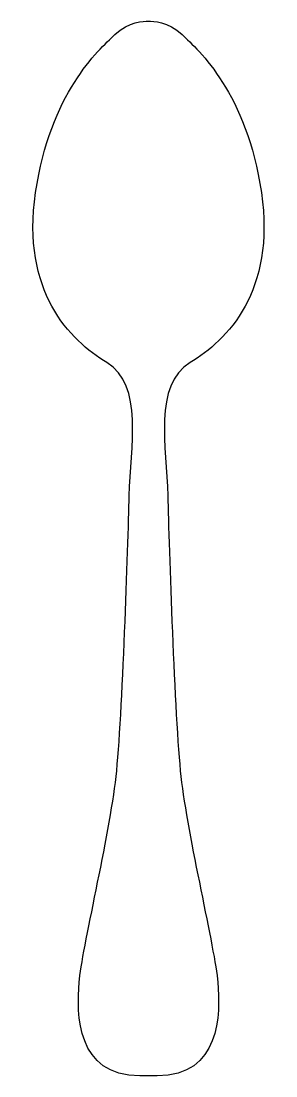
# Model space of a CAD drawing. Header units: centimetres. Extents: x -2.6 to 2.6, y -10.6 to 10.6.
import ezdxf

# ---------------------------------------------------------------- set-up
doc = ezdxf.new("R2010")
doc.units = ezdxf.units.CM
doc.header["$MEASUREMENT"] = 0
doc.layers.add('Camada 1', color=7, linetype='Continuous')

msp = doc.modelspace()

# ---------------------------------------------------------------- linework, layer by layer
at = {"layer": 'Camada 1'}
msp.add_open_spline([(0.83721, 3.73871), (1.57945, 4.1894), (2.56031, 5.17026), (2.26855, 7.15879), (2.26855, 7.15879), (1.97701, 9.14684), (1.01376, 10.02166), (0.6737, 10.33541), (0.6737, 10.33541), (0.38969, 10.59695), (0.09153, 10.60655), (0.00004, 10.60266), (0.00004, 10.60266), (-0.09143, 10.60655), (-0.38972, 10.59694), (-0.67359, 10.3354), (-0.67359, 10.3354), (-1.01379, 10.02166), (-1.9769, 9.14684), (-2.26855, 7.15876), (-2.26855, 7.15876), (-2.56017, 5.17026), (-1.57931, 4.18937), (-0.837, 3.73868), (-0.837, 3.73868), (-0.09476, 3.28799), (-0.35985, 2.04215), (-0.38631, 1.06131), (-0.38631, 1.06131), (-0.41287, 0.08045), (-0.51892, -3.39253), (-0.6514, -4.58545), (-0.6514, -4.58545), (-0.78401, -5.77862), (-1.34075, -8.08478), (-1.39377, -8.72097), (-1.39377, -8.72097), (-1.44679, -9.35716), (-1.44679, -10.60324), (-0.17428, -10.60324), (-0.17428, -10.60324), (-0.17428, -10.60324), (-0.02951, -10.60324), (-0.02951, -10.60324), (-0.02951, -10.60324), (-0.02951, -10.60324), (0.02957, -10.60324), (0.02957, -10.60324), (0.02957, -10.60324), (0.02957, -10.60324), (0.17443, -10.60324), (0.17443, -10.60324), (0.17443, -10.60324), (1.44681, -10.60324), (1.44681, -9.35716), (1.39368, -8.72097), (1.39368, -8.72097), (1.34055, -8.08478), (0.78405, -5.77862), (0.65144, -4.58545), (0.65144, -4.58545), (0.51883, -3.39252), (0.41302, 0.08045), (0.38646, 1.06131), (0.38646, 1.06131), (0.35993, 2.04217), (0.09473, 3.28802), (0.83721, 3.73871)], degree=3, knots=[0, 0, 0, 0, 0.05555556, 0.05555556, 0.05555556, 0.05555556, 0.11111111, 0.11111111, 0.11111111, 0.11111111, 0.16666667, 0.16666667, 0.16666667, 0.16666667, 0.22222222, 0.22222222, 0.22222222, 0.22222222, 0.27777778, 0.27777778, 0.27777778, 0.27777778, 0.33333333, 0.33333333, 0.33333333, 0.33333333, 0.38888889, 0.38888889, 0.38888889, 0.38888889, 0.44444444, 0.44444444, 0.44444444, 0.44444444, 0.5, 0.5, 0.5, 0.5, 0.55555556, 0.55555556, 0.55555556, 0.55555556, 0.61111111, 0.61111111, 0.61111111, 0.61111111, 0.66666667, 0.66666667, 0.66666667, 0.66666667, 0.72222222, 0.72222222, 0.72222222, 0.72222222, 0.77777778, 0.77777778, 0.77777778, 0.77777778, 0.83333333, 0.83333333, 0.83333333, 0.83333333, 0.88888889, 0.88888889, 0.88888889, 0.88888889, 1, 1, 1, 1], dxfattribs=at)

doc.saveas('drawing.dxf')
